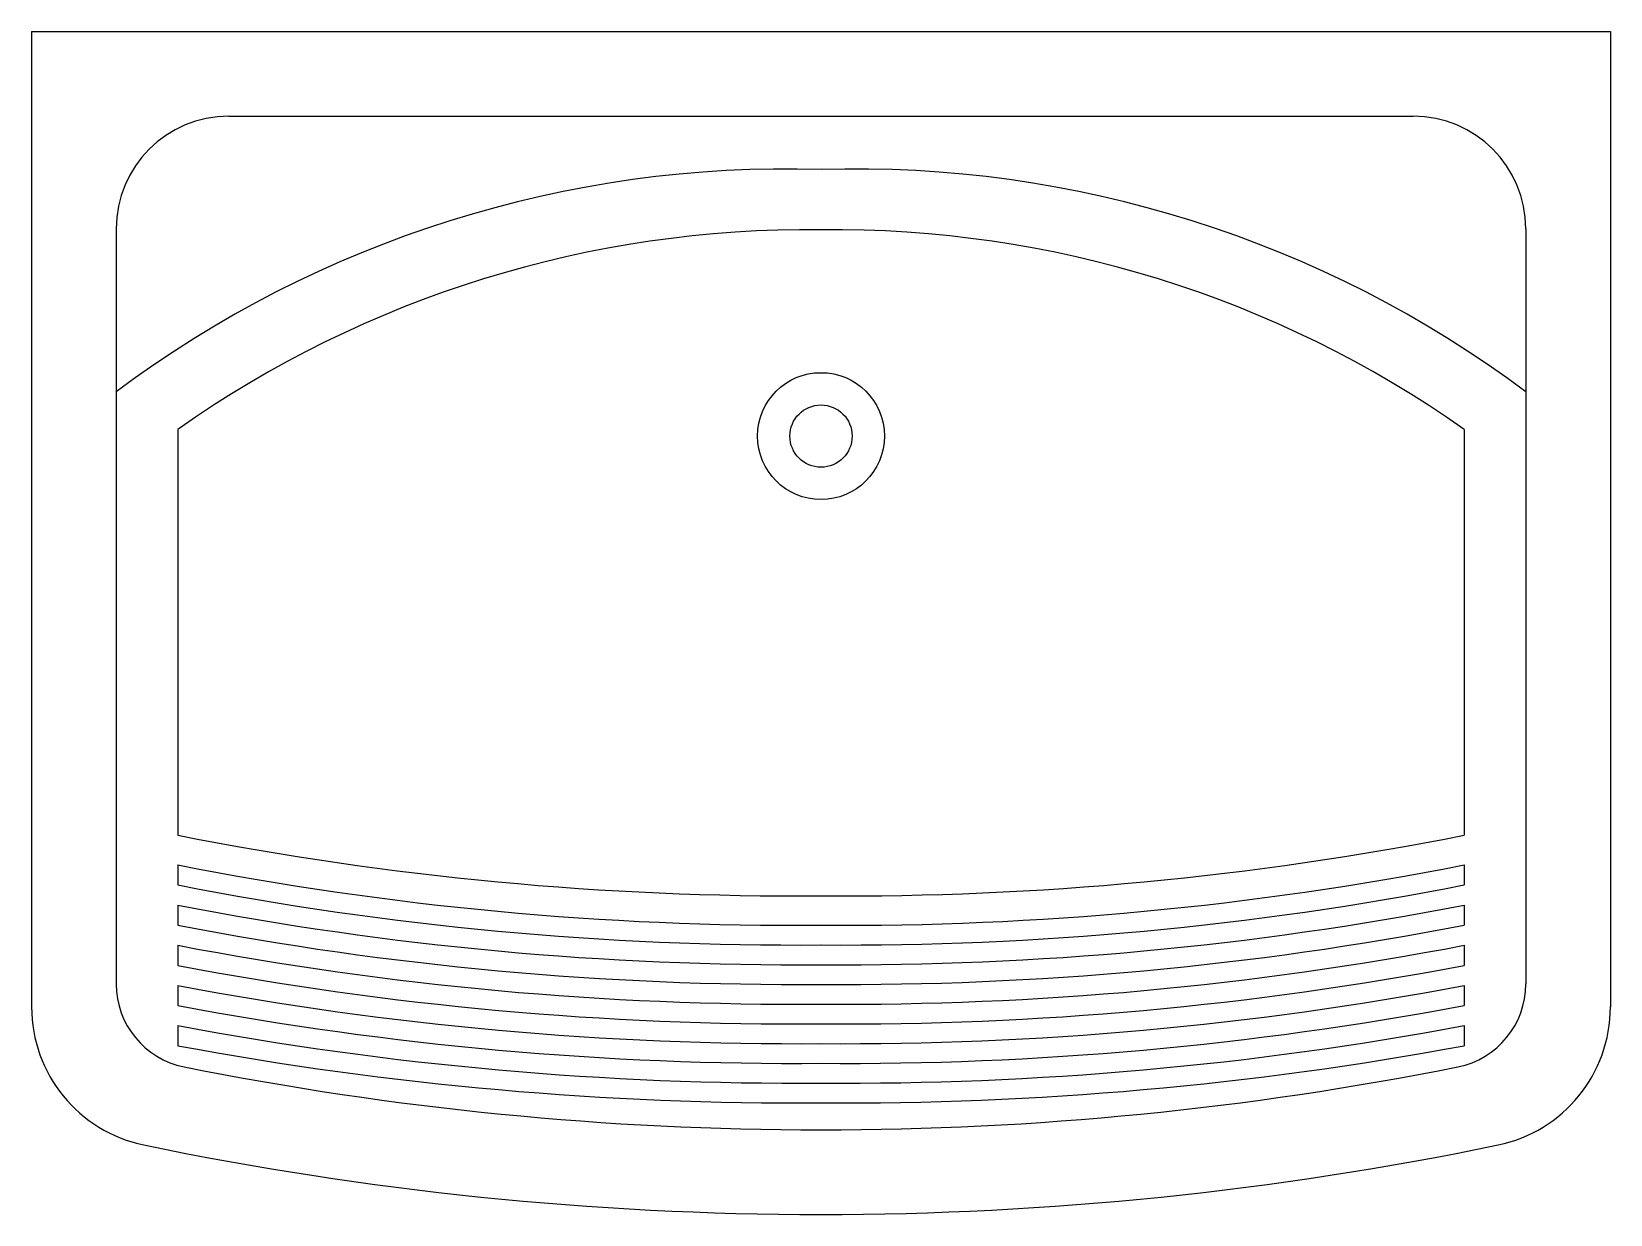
# Model space of a CAD drawing. Extents: x -825.062 to -824.502, y 499.995 to 500.414.
import ezdxf

# ---------------------------------------------------------------- set-up
doc = ezdxf.new("R2010")
doc.units = 0
doc.header["$LTSCALE"] = 50
doc.header["$MEASUREMENT"] = 0
doc.layers.add('A-PECAS', color=2, linetype='CONTINUOUS')

msp = doc.modelspace()

# ---------------------------------------------------------------- linework, layer by layer
at = {"layer": 'A-PECAS'}
for p, q in [((-825.0621621585434, 500.4142592386256), (-824.5021621585435, 500.4142592386256)), ((-825.0621621585434, 500.4142592386256), (-825.0621621585434, 500.0682213269122)), ((-824.5021621585435, 500.4142592386256), (-824.5021621585435, 500.0682213269122))]:
    msp.add_line(p, q, dxfattribs=at)
at = {"layer": 'A-PECAS', "color": 1}
for p, q in [((-824.9921621585435, 500.3842592386256), (-824.5721621585434, 500.3842592386256)), ((-825.0321621585434, 500.3442592386256), (-825.0321621585434, 500.0763907703138)), ((-824.5321621585434, 500.3442592386256), (-824.5321621585434, 500.0763907703138)), ((-825.0103359958249, 500.2731147488744), (-825.0103359958249, 500.1291850421597)), ((-824.553988321262, 500.2731147488744), (-824.553988321262, 500.1291850421597)), ((-825.0103359958249, 500.1186396973465), (-825.0103359958249, 500.1115062971703)), ((-824.553988321262, 500.1186396973465), (-824.553988321262, 500.1115062971703)), ((-825.0103359958249, 500.1043745624418), (-825.0103359958249, 500.0972444618824)), ((-824.553988321262, 500.1043745624418), (-824.553988321262, 500.0972444618824)), ((-825.0103359958249, 500.0901159649985), (-825.0103359958249, 500.0829890420572)), ((-824.553988321262, 500.0901159649985), (-824.553988321262, 500.0829890420572)), ((-825.0103359958249, 500.0758636640628), (-825.0103359958249, 500.068739802733)), ((-824.553988321262, 500.0758636640628), (-824.553988321262, 500.068739802733)), ((-825.0103359958249, 500.0616174304777), (-825.0103359958249, 500.0544965203774)), ((-824.553988321262, 500.0616174304777), (-824.553988321262, 500.0544965203774))]:
    msp.add_line(p, q, dxfattribs=at)
for radius in [0.0225, 0.01103378665343644]:
    msp.add_circle((-824.7821621585434, 500.270750364916), radius, dxfattribs=at)
for centre, radius, start, end in [((-824.9921621585435, 500.3442592386256), 0.04, 90, 180), ((-824.5721621585434, 500.3442592386256), 0.04, 0, 90), ((-824.7945137596483, 499.9686590034232), 0.3968284429309494, 88.21633517739757, 126.7889649501205), ((-824.7698105574385, 499.9686590034232), 0.3968284429309494, 53.21103504987946, 91.78366482260243), ((-824.7869245398249, 499.9561705850533), 0.3877709138813917, 89.29630821170487, 125.1797090126995), ((-824.777399777262, 499.9561705850533), 0.3877709138813917, 54.82029098730046, 90.70369178829515), ((-824.7903731381442, 501.2398507809223), 1.132237626128102, 258.7977602640706, 270.4155122473205), ((-824.7739511789426, 501.2398507809223), 1.132237626128102, 269.5844877526795, 281.2022397359294), ((-824.7903731381442, 501.2364405338227), 1.139237626128102, 258.8674742821293, 270.4155122473205), ((-824.7739511789426, 501.2364405338227), 1.139237626128102, 269.5844877526795, 281.1325257178707), ((-824.7903731381442, 501.2364405338227), 1.146237626128102, 258.9363204383123, 270.4155122473205), ((-824.7739511789426, 501.2364405338227), 1.146237626128102, 269.5844877526795, 281.0636795616876), ((-824.7903731381442, 501.2364405338227), 1.153237626128102, 259.0043149414461, 270.4155122473205), ((-824.7739511789426, 501.2364405338227), 1.153237626128102, 269.5844877526795, 280.9956850585539), ((-824.7903731381442, 501.2364405338227), 1.160237626128102, 259.071473596659, 270.4155122473205), ((-824.7739511789426, 501.2364405338227), 1.160237626128102, 269.5844877526795, 280.928526403341), ((-824.7903731381442, 501.2364405338227), 1.167237626128102, 259.1378118179504, 270.4155122473205), ((-824.7739511789426, 501.2364405338227), 1.167237626128102, 269.5844877526795, 280.8621881820496), ((-824.7903731381442, 501.2364405338227), 1.174237626128102, 259.2033446402908, 270.4155122473205), ((-824.7739511789426, 501.2364405338227), 1.174237626128102, 269.5844877526795, 280.7966553597092), ((-825.0021621585435, 500.0763907703138), 0.03, 180, 258.7017747465609), ((-824.7903731381442, 501.2364405338227), 1.181237626128102, 259.2680867312723, 270.4155122473205), ((-824.7739511789426, 501.2364405338227), 1.181237626128102, 269.5844877526795, 280.7319132687277), ((-824.5621621585434, 500.0763907703138), 0.03, 281.2982252534391, 0), ((-824.7903731381442, 501.2364405338227), 1.188237626128102, 259.3320524023296, 270.4155122473205), ((-824.7739511789426, 501.2364405338227), 1.188237626128102, 269.5844877526795, 280.6679475976703), ((-824.7903731381442, 501.2364405338227), 1.195237626128102, 259.3952556195495, 270.4155122473205), ((-824.7739511789426, 501.2364405338227), 1.195237626128102, 269.5844877526795, 280.6047443804505), ((-824.7903731381442, 501.2364405338227), 1.202237626128102, 259.4577100140868, 270.4155122473205), ((-824.7739511789426, 501.2364405338227), 1.202237626128102, 269.5844877526795, 280.5422899859132), ((-824.7821621585434, 501.1775607306171), 1.152931556896665, 258.7017747465615, 270.0000000000001), ((-824.7821621585434, 501.1775607306171), 1.152931556896665, 269.9999999999999, 281.2982252534385)]:
    msp.add_arc(centre, radius, start, end, dxfattribs=at)
at = {"layer": 'A-PECAS'}
for centre, radius, start, end in [((-825.0121621585434, 500.0682213269122), 0.05, 180, 258.286784805731), ((-824.5521621585434, 500.0682213269122), 0.05, 281.713215194269, 0), ((-824.7821621585434, 501.1775607306171), 1.182931556896665, 258.2867848057306, 270.0000000000001), ((-824.7821621585434, 501.1775607306171), 1.182931556896665, 269.9999999999999, 281.7132151942694)]:
    msp.add_arc(centre, radius, start, end, dxfattribs=at)

doc.saveas('drawing.dxf')
